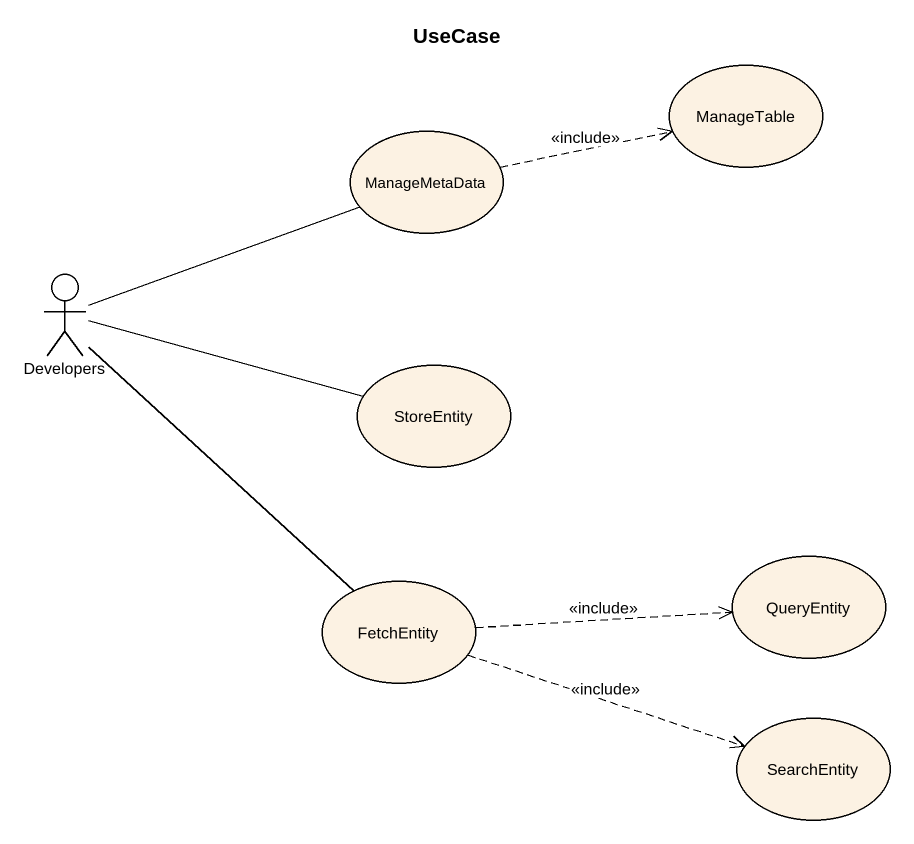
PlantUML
@startuml
title UseCase
usecase ManageTable
usecase ManageMetaData
actor Developers
usecase StoreEntity
usecase QueryEntity
usecase FetchEntity
usecase SearchEntity
ManageMetaData .right.> ManageTable : <<include>>
Developers -right- ManageMetaData
Developers -right- StoreEntity
Developers -- FetchEntity
FetchEntity .right.> QueryEntity : <<include>>
FetchEntity .right.> SearchEntity : <<include>>
@enduml
